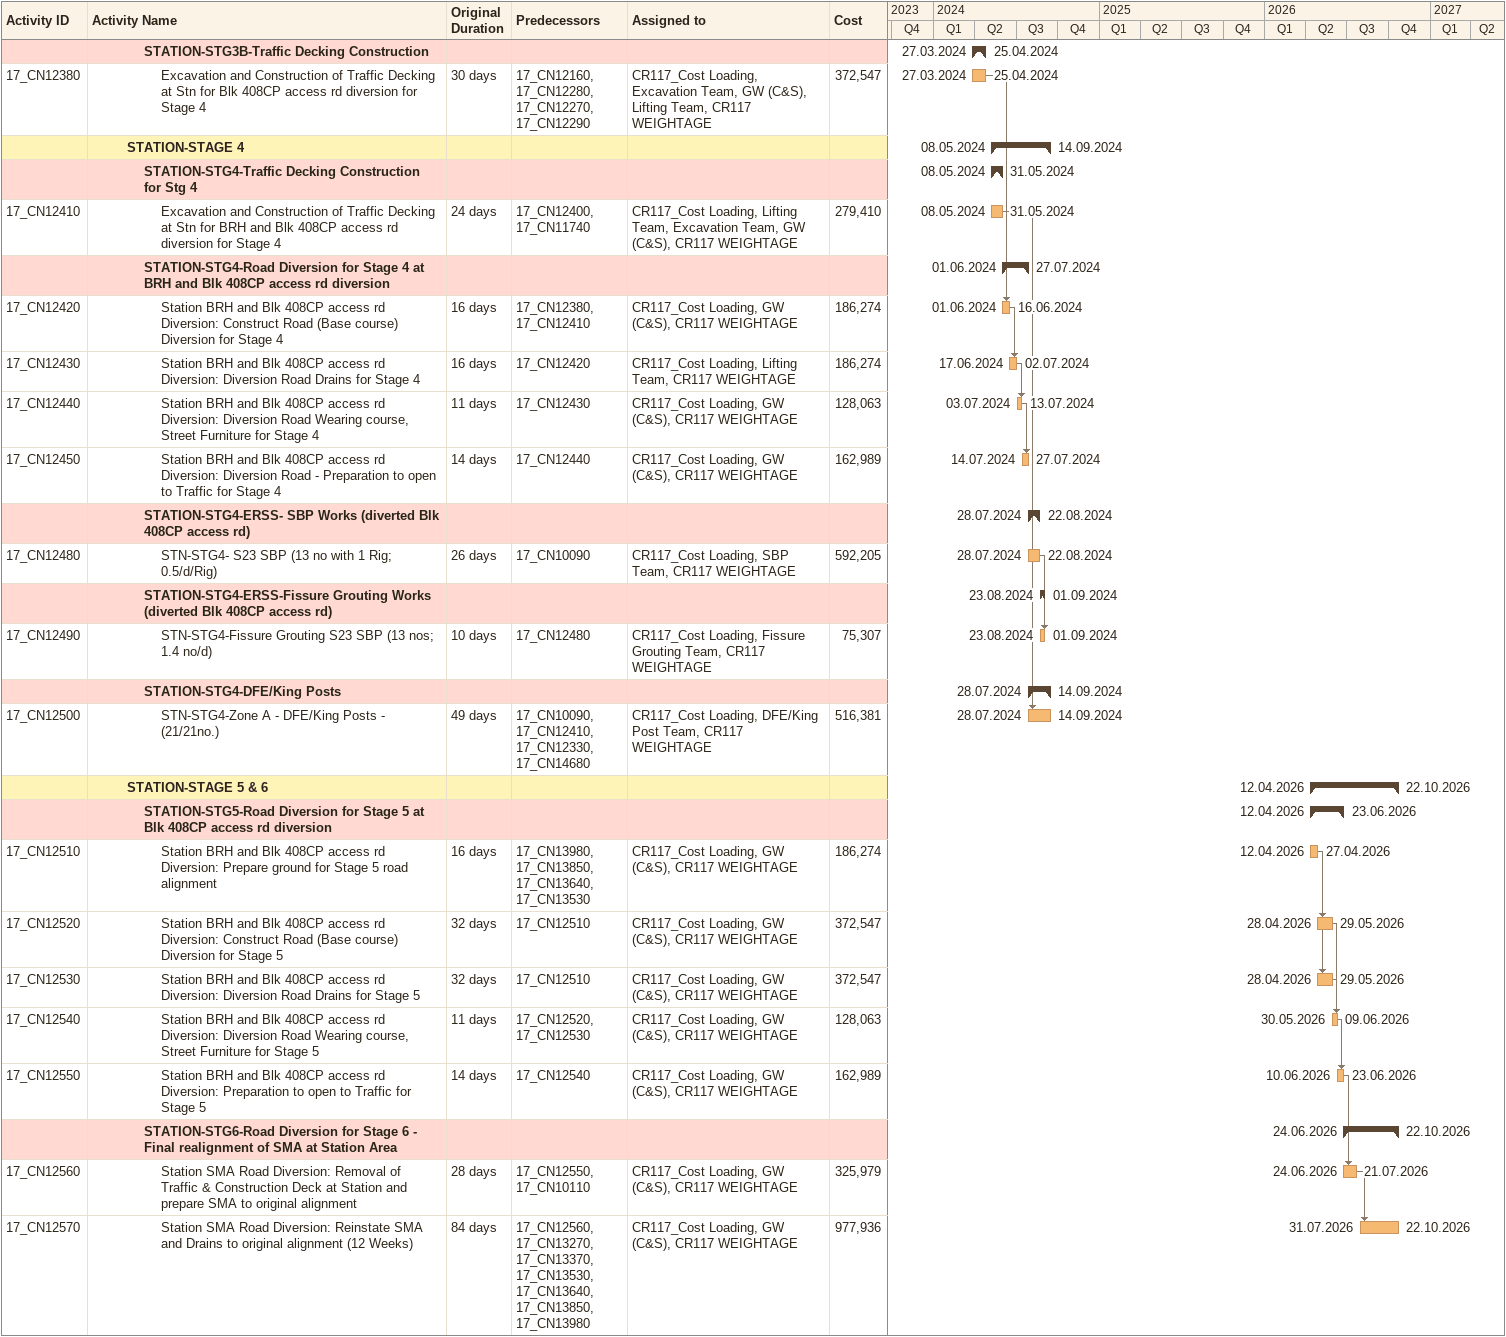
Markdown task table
| ID | Level | Task | Original duration | Start | Finish | Predecessors | Resources | Cost |
|---|---|---|---|---|---|---|---|---|
|  | 4 | **STATION-STG3B-Traffic Decking Construction** |  | 2024-03-27 | 2024-04-25 |  |  |  |
| 17_CN12380 | 5 | Excavation and Construction of Traffic Decking at Stn for Blk 408CP access rd diversion for Stage 4 | 30d | 2024-03-27 | 2024-04-25 | 17_CN12160, 17_CN12280, 17_CN12270, 17_CN12290 | CR117_Cost Loading, Excavation Team, GW (C&S), Lifting Team, CR117 WEIGHTAGE | 372547 |
|  | 3 | **STATION-STAGE 4** |  | 2024-05-08 | 2024-09-14 |  |  |  |
|  | 4 | **STATION-STG4-Traffic Decking Construction for Stg 4** |  | 2024-05-08 | 2024-05-31 |  |  |  |
| 17_CN12410 | 5 | Excavation and Construction of Traffic Decking at Stn for BRH and Blk 408CP access rd diversion for Stage 4 | 24d | 2024-05-08 | 2024-05-31 | 17_CN12400, 17_CN11740 | CR117_Cost Loading, Lifting Team, Excavation Team, GW (C&S), CR117 WEIGHTAGE | 279410 |
|  | 4 | **STATION-STG4-Road Diversion for Stage 4 at BRH and Blk 408CP access rd diversion** |  | 2024-06-01 | 2024-07-27 |  |  |  |
| 17_CN12420 | 5 | Station BRH and Blk 408CP access rd Diversion: Construct Road (Base course) Diversion for Stage 4 | 16d | 2024-06-01 | 2024-06-16 | 17_CN12380, 17_CN12410 | CR117_Cost Loading, GW (C&S), CR117 WEIGHTAGE | 186274 |
| 17_CN12430 | 5 | Station BRH and Blk 408CP access rd Diversion: Diversion Road Drains for Stage 4 | 16d | 2024-06-17 | 2024-07-02 | 17_CN12420 | CR117_Cost Loading, Lifting Team, CR117 WEIGHTAGE | 186274 |
| 17_CN12440 | 5 | Station BRH and Blk 408CP access rd Diversion: Diversion Road Wearing course, Street Furniture for Stage 4 | 11d | 2024-07-03 | 2024-07-13 | 17_CN12430 | CR117_Cost Loading, GW (C&S), CR117 WEIGHTAGE | 128063 |
| 17_CN12450 | 5 | Station BRH and Blk 408CP access rd Diversion: Diversion Road - Preparation to open to Traffic for Stage 4 | 14d | 2024-07-14 | 2024-07-27 | 17_CN12440 | CR117_Cost Loading, GW (C&S), CR117 WEIGHTAGE | 162989 |
|  | 4 | **STATION-STG4-ERSS- SBP Works (diverted Blk 408CP access rd)** |  | 2024-07-28 | 2024-08-22 |  |  |  |
| 17_CN12480 | 5 | STN-STG4- S23 SBP (13 no with 1 Rig; 0.5/d/Rig) | 26d | 2024-07-28 | 2024-08-22 | 17_CN10090 | CR117_Cost Loading, SBP Team, CR117 WEIGHTAGE | 592205 |
|  | 4 | **STATION-STG4-ERSS-Fissure Grouting Works (diverted Blk 408CP access rd)** |  | 2024-08-23 | 2024-09-01 |  |  |  |
| 17_CN12490 | 5 | STN-STG4-Fissure Grouting S23 SBP (13 nos; 1.4 no/d) | 10d | 2024-08-23 | 2024-09-01 | 17_CN12480 | CR117_Cost Loading, Fissure Grouting Team, CR117 WEIGHTAGE | 75307 |
|  | 4 | **STATION-STG4-DFE/King Posts** |  | 2024-07-28 | 2024-09-14 |  |  |  |
| 17_CN12500 | 5 | STN-STG4-Zone A - DFE/King Posts - (21/21no.) | 49d | 2024-07-28 | 2024-09-14 | 17_CN10090, 17_CN12410, 17_CN12330, 17_CN14680 | CR117_Cost Loading, DFE/King Post Team, CR117 WEIGHTAGE | 516381 |
|  | 3 | **STATION-STAGE 5 & 6** |  | 2026-04-12 | 2026-10-22 |  |  |  |
|  | 4 | **STATION-STG5-Road Diversion for Stage 5 at Blk 408CP access rd diversion** |  | 2026-04-12 | 2026-06-23 |  |  |  |
| 17_CN12510 | 5 | Station BRH and Blk 408CP access rd Diversion: Prepare ground for Stage 5 road alignment | 16d | 2026-04-12 | 2026-04-27 | 17_CN13980, 17_CN13850, 17_CN13640, 17_CN13530 | CR117_Cost Loading, GW (C&S), CR117 WEIGHTAGE | 186274 |
| 17_CN12520 | 5 | Station BRH and Blk 408CP access rd Diversion: Construct Road (Base course) Diversion for Stage 5 | 32d | 2026-04-28 | 2026-05-29 | 17_CN12510 | CR117_Cost Loading, GW (C&S), CR117 WEIGHTAGE | 372547 |
| 17_CN12530 | 5 | Station BRH and Blk 408CP access rd Diversion: Diversion Road Drains for Stage 5 | 32d | 2026-04-28 | 2026-05-29 | 17_CN12510 | CR117_Cost Loading, GW (C&S), CR117 WEIGHTAGE | 372547 |
| 17_CN12540 | 5 | Station BRH and Blk 408CP access rd Diversion: Diversion Road Wearing course, Street Furniture for Stage 5 | 11d | 2026-05-30 | 2026-06-09 | 17_CN12520, 17_CN12530 | CR117_Cost Loading, GW (C&S), CR117 WEIGHTAGE | 128063 |
| 17_CN12550 | 5 | Station BRH and Blk 408CP access rd Diversion: Preparation to open to Traffic for Stage 5 | 14d | 2026-06-10 | 2026-06-23 | 17_CN12540 | CR117_Cost Loading, GW (C&S), CR117 WEIGHTAGE | 162989 |
|  | 4 | **STATION-STG6-Road Diversion for Stage 6 - Final realignment of SMA at Station Area** |  | 2026-06-24 | 2026-10-22 |  |  |  |
| 17_CN12560 | 5 | Station SMA Road Diversion: Removal of Traffic & Construction Deck at Station and prepare SMA to original alignment | 28d | 2026-06-24 | 2026-07-21 | 17_CN12550, 17_CN10110 | CR117_Cost Loading, GW (C&S), CR117 WEIGHTAGE | 325979 |
| 17_CN12570 | 5 | Station SMA Road Diversion: Reinstate SMA and Drains to original alignment (12 Weeks) | 84d | 2026-07-31 | 2026-10-22 | 17_CN12560, 17_CN13270, 17_CN13370, 17_CN13530, 17_CN13640, 17_CN13850, 17_CN13980 | CR117_Cost Loading, GW (C&S), CR117 WEIGHTAGE | 977936 |
